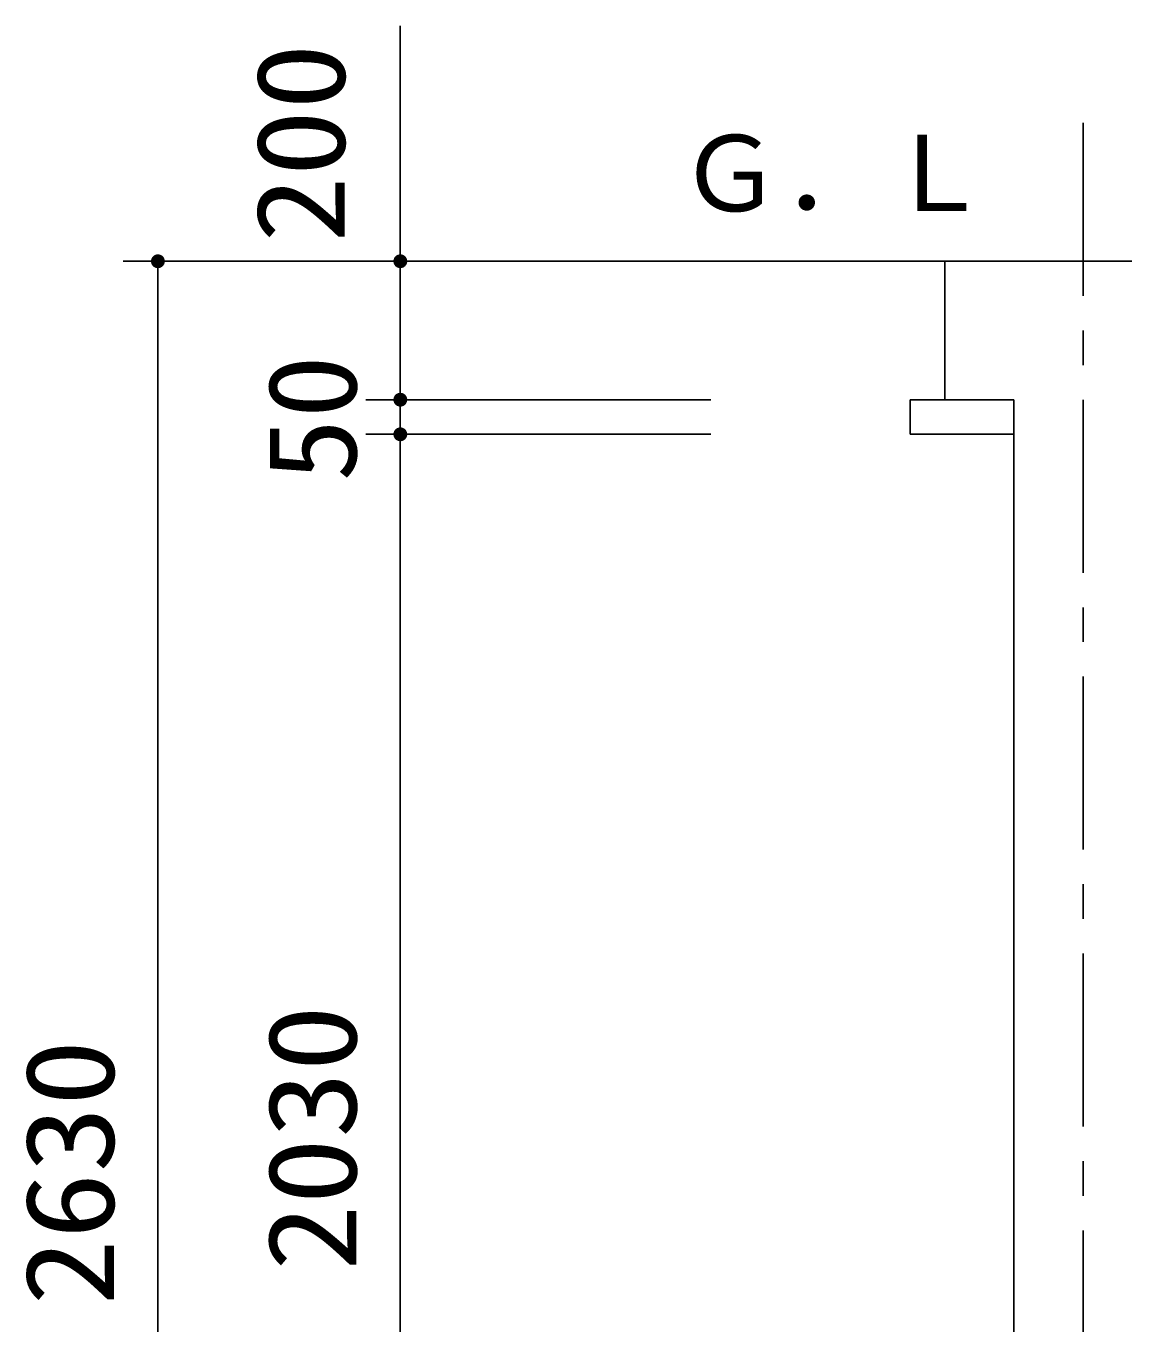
# Model space of a CAD drawing. Units: millimetres, scale not verified. Extents: x -14850 to 14850, y -10500 to 10500.
# Drawn here: x -3463 to -1879, y -4877 to -3003 of the extents above; entities that cross this region are included whole.
import ezdxf
from ezdxf.enums import TextEntityAlignment as Align

# ---------------------------------------------------------------- set-up
doc = ezdxf.new("R2010")
doc.units = ezdxf.units.MM
doc.header["$LTSCALE"] = 50
doc.linetypes.add('CHAIN1', pattern=[8, 5, -1, 1, -1])
doc.layers.add('0-0_機器', color=3, linetype='Continuous', lineweight=25)
doc.layers.add('0-5_製作', color=5, linetype='Continuous', lineweight=25)
doc.styles.add('ＭＳ ゴシック', font='')
doc.styles.get('ＭＳ ゴシック').set_extended_font_data('MS Gothic')

msp = doc.modelspace()

# ---------------------------------------------------------------- linework, layer by layer
at = {"layer": '0-0_機器', "color": 2, "linetype": 'CHAIN1'}
msp.add_line((-1936.81, -3143.07), (-1936.81, -6173.07), dxfattribs=at)
at = {"layer": '0-0_機器', "color": 2}
for p, q in [((-2474.64, -3343.07), (559.04, -3343.07)), ((-2136.81, -3343.07), (-2136.81, -3543.07)), ((-2186.81, -3543.07), (-2186.81, -3593.07)), ((-2186.81, -3543.07), (-2036.81, -3543.07)), ((-2036.81, -3543.07), (-2036.81, -5623.07)), ((-2186.81, -3593.07), (-2036.81, -3593.07))]:
    msp.add_line(p, q, dxfattribs=at)
at = {"layer": '0-5_製作', "color": 2}
for p, q in [((-2922.82, -3343.07), (-2922.82, -3003.14)), ((-3322.82, -3343.07), (-2474.64, -3343.07)), ((-3272.82, -3343.07), (-3272.82, -5973.07)), ((-2922.82, -3343.07), (-2922.82, -3543.07)), ((-2972.82, -3543.07), (-2474.64, -3543.07)), ((-2922.82, -3543.07), (-2922.82, -3593.07)), ((-2972.82, -3593.07), (-2474.64, -3593.07)), ((-2972.82, -3593.07), (-2474.64, -3593.07)), ((-2922.82, -3593.07), (-2922.82, -5623.07))]:
    msp.add_line(p, q, dxfattribs=at)
at = {"layer": '0-5_製作'}
for points in [[(-3279.67, -3335.78), (-3272.82, -3333.07), (-3272.82, -3343.07)], [(-3278.7, -3334.98), (-3272.82, -3333.07), (-3279.67, -3335.78)], [(-3277.64, -3334.31), (-3272.82, -3333.07), (-3278.7, -3334.98)], [(-3276.5, -3333.77), (-3272.82, -3333.07), (-3277.64, -3334.31)], [(-3275.31, -3333.38), (-3272.82, -3333.07), (-3276.5, -3333.77)], [(-3274.08, -3333.15), (-3272.82, -3333.07), (-3275.31, -3333.38)], [(-3272.82, -3333.07), (-3262.82, -3343.07), (-3272.82, -3343.07)], [(-3272.82, -3333.07), (-3262.9, -3341.82), (-3262.82, -3343.07)], [(-3272.19, -3333.09), (-3262.9, -3341.82), (-3272.82, -3333.07)], [(-3270.95, -3333.25), (-3262.9, -3341.82), (-3272.19, -3333.09)], [(-3270.95, -3333.25), (-3263.14, -3340.58), (-3262.9, -3341.82)], [(-3269.73, -3333.56), (-3263.14, -3340.58), (-3270.95, -3333.25)], [(-3269.73, -3333.56), (-3263.53, -3339.39), (-3263.14, -3340.58)], [(-3268.57, -3334.02), (-3263.53, -3339.39), (-3269.73, -3333.56)], [(-3268.57, -3334.02), (-3264.06, -3338.25), (-3263.53, -3339.39)], [(-3267.46, -3334.63), (-3264.06, -3338.25), (-3268.57, -3334.02)], [(-3267.46, -3334.63), (-3264.73, -3337.19), (-3264.06, -3338.25)], [(-3266.45, -3335.36), (-3264.73, -3337.19), (-3267.46, -3334.63)], [(-3266.45, -3335.36), (-3265.53, -3336.22), (-3264.73, -3337.19)], [(-2929.67, -3335.78), (-2922.82, -3333.07), (-2922.82, -3343.07)], [(-2928.7, -3334.98), (-2922.82, -3333.07), (-2929.67, -3335.78)], [(-2927.64, -3334.31), (-2922.82, -3333.07), (-2928.7, -3334.98)], [(-2926.5, -3333.77), (-2922.82, -3333.07), (-2927.64, -3334.31)], [(-2925.31, -3333.38), (-2922.82, -3333.07), (-2926.5, -3333.77)], [(-2924.08, -3333.15), (-2922.82, -3333.07), (-2925.31, -3333.38)], [(-2922.82, -3333.07), (-2912.82, -3343.07), (-2922.82, -3343.07)], [(-2922.82, -3333.07), (-2912.9, -3341.82), (-2912.82, -3343.07)], [(-2922.82, -3333.07), (-2913.14, -3340.58), (-2912.9, -3341.82)], [(-2922.19, -3333.09), (-2913.14, -3340.58), (-2922.82, -3333.07)], [(-2920.95, -3333.25), (-2913.14, -3340.58), (-2922.19, -3333.09)], [(-2920.95, -3333.25), (-2913.53, -3339.39), (-2913.14, -3340.58)], [(-2919.73, -3333.56), (-2913.53, -3339.39), (-2920.95, -3333.25)], [(-2919.73, -3333.56), (-2914.06, -3338.25), (-2913.53, -3339.39)], [(-2918.57, -3334.02), (-2914.06, -3338.25), (-2919.73, -3333.56)], [(-2918.57, -3334.02), (-2914.73, -3337.19), (-2914.06, -3338.25)], [(-2917.46, -3334.63), (-2914.73, -3337.19), (-2918.57, -3334.02)], [(-2917.46, -3334.63), (-2915.53, -3336.22), (-2914.73, -3337.19)], [(-2916.45, -3335.36), (-2915.53, -3336.22), (-2917.46, -3334.63)], [(-3282.8, -3342.44), (-3272.82, -3343.07), (-3282.82, -3343.07)], [(-3282.82, -3343.07), (-3273.45, -3353.05), (-3282.74, -3344.32)], [(-3282.82, -3343.07), (-3272.82, -3353.07), (-3273.45, -3353.05)], [(-3282.82, -3343.07), (-3272.82, -3343.07), (-3272.82, -3353.07)], [(-3282.65, -3341.2), (-3272.82, -3343.07), (-3282.8, -3342.44)], [(-3282.74, -3344.32), (-3274.7, -3352.89), (-3282.51, -3345.56)], [(-3282.74, -3344.32), (-3273.45, -3353.05), (-3274.7, -3352.89)], [(-3282.33, -3339.98), (-3272.82, -3343.07), (-3282.65, -3341.2)], [(-3282.51, -3345.56), (-3275.91, -3352.58), (-3282.12, -3346.75)], [(-3282.51, -3345.56), (-3274.7, -3352.89), (-3275.91, -3352.58)], [(-3281.87, -3338.81), (-3272.82, -3343.07), (-3282.33, -3339.98)], [(-3282.12, -3346.75), (-3277.08, -3352.12), (-3281.59, -3347.89)], [(-3282.12, -3346.75), (-3275.91, -3352.58), (-3277.08, -3352.12)], [(-3281.27, -3337.71), (-3272.82, -3343.07), (-3281.87, -3338.81)], [(-3281.59, -3347.89), (-3278.18, -3351.51), (-3280.91, -3348.95)], [(-3281.59, -3347.89), (-3277.08, -3352.12), (-3278.18, -3351.51)], [(-3280.53, -3336.7), (-3272.82, -3343.07), (-3281.27, -3337.71)], [(-3280.91, -3348.95), (-3279.2, -3350.78), (-3280.11, -3349.92)], [(-3280.91, -3348.95), (-3278.18, -3351.51), (-3279.2, -3350.78)], [(-3279.67, -3335.78), (-3272.82, -3343.07), (-3280.53, -3336.7)], [(-3272.82, -3343.07), (-3271.57, -3352.99), (-3272.82, -3353.07)], [(-3272.82, -3343.07), (-3270.34, -3352.76), (-3271.57, -3352.99)], [(-3272.82, -3343.07), (-3269.14, -3352.37), (-3270.34, -3352.76)], [(-3272.82, -3343.07), (-3268.01, -3351.83), (-3269.14, -3352.37)], [(-3272.82, -3343.07), (-3266.94, -3351.16), (-3268.01, -3351.83)], [(-3272.82, -3343.07), (-3265.98, -3350.36), (-3266.94, -3351.16)], [(-3272.82, -3343.07), (-3265.12, -3349.44), (-3265.98, -3350.36)], [(-3262.82, -3343.07), (-3265.12, -3349.44), (-3272.82, -3343.07)], [(-3262.82, -3343.07), (-3264.38, -3348.43), (-3265.12, -3349.44)], [(-3262.82, -3343.07), (-3263.77, -3347.33), (-3264.38, -3348.43)], [(-3262.82, -3343.07), (-3263.31, -3346.16), (-3263.77, -3347.33)], [(-3262.82, -3343.07), (-3263, -3344.94), (-3263.31, -3346.16)], [(-3262.82, -3343.07), (-3262.84, -3343.7), (-3263, -3344.94)], [(-2932.8, -3342.44), (-2922.82, -3343.07), (-2932.82, -3343.07)], [(-2932.82, -3343.07), (-2922.82, -3343.07), (-2932.74, -3344.32)], [(-2932.65, -3341.2), (-2922.82, -3343.07), (-2932.8, -3342.44)], [(-2932.74, -3344.32), (-2922.82, -3343.07), (-2922.82, -3353.07)], [(-2932.74, -3344.32), (-2923.45, -3353.05), (-2932.51, -3345.56)], [(-2932.74, -3344.32), (-2922.82, -3353.07), (-2923.45, -3353.05)], [(-2932.33, -3339.98), (-2922.82, -3343.07), (-2932.65, -3341.2)], [(-2932.51, -3345.56), (-2924.7, -3352.89), (-2932.12, -3346.75)], [(-2932.51, -3345.56), (-2923.45, -3353.05), (-2924.7, -3352.89)], [(-2931.87, -3338.81), (-2922.82, -3343.07), (-2932.33, -3339.98)], [(-2932.12, -3346.75), (-2925.91, -3352.58), (-2931.59, -3347.89)], [(-2932.12, -3346.75), (-2924.7, -3352.89), (-2925.91, -3352.58)], [(-2931.27, -3337.71), (-2922.82, -3343.07), (-2931.87, -3338.81)], [(-2931.59, -3347.89), (-2927.08, -3352.12), (-2930.91, -3348.95)], [(-2931.59, -3347.89), (-2925.91, -3352.58), (-2927.08, -3352.12)], [(-2930.53, -3336.7), (-2922.82, -3343.07), (-2931.27, -3337.71)], [(-2930.91, -3348.95), (-2928.18, -3351.51), (-2930.11, -3349.92)], [(-2930.91, -3348.95), (-2927.08, -3352.12), (-2928.18, -3351.51)], [(-2929.67, -3335.78), (-2922.82, -3343.07), (-2930.53, -3336.7)], [(-2930.11, -3349.92), (-2928.18, -3351.51), (-2929.2, -3350.78)], [(-2922.82, -3343.07), (-2921.57, -3352.99), (-2922.82, -3353.07)], [(-2922.82, -3343.07), (-2920.34, -3352.76), (-2921.57, -3352.99)], [(-2922.82, -3343.07), (-2919.14, -3352.37), (-2920.34, -3352.76)], [(-2922.82, -3343.07), (-2918.01, -3351.83), (-2919.14, -3352.37)], [(-2922.82, -3343.07), (-2916.94, -3351.16), (-2918.01, -3351.83)], [(-2922.82, -3343.07), (-2915.98, -3350.36), (-2916.94, -3351.16)], [(-2922.82, -3343.07), (-2915.12, -3349.44), (-2915.98, -3350.36)], [(-2912.82, -3343.07), (-2915.12, -3349.44), (-2922.82, -3343.07)], [(-2912.82, -3343.07), (-2914.38, -3348.43), (-2915.12, -3349.44)], [(-2912.82, -3343.07), (-2913.77, -3347.33), (-2914.38, -3348.43)], [(-2912.82, -3343.07), (-2913.31, -3346.16), (-2913.77, -3347.33)], [(-2912.82, -3343.07), (-2913, -3344.94), (-2913.31, -3346.16)], [(-2912.82, -3343.07), (-2912.84, -3343.7), (-2913, -3344.94)], [(-2932.65, -3541.2), (-2922.82, -3543.07), (-2932.8, -3542.44)], [(-2932.33, -3539.98), (-2922.82, -3543.07), (-2932.65, -3541.2)], [(-2931.87, -3538.81), (-2922.82, -3543.07), (-2932.33, -3539.98)], [(-2931.27, -3537.71), (-2922.82, -3543.07), (-2931.87, -3538.81)], [(-2930.53, -3536.7), (-2922.82, -3543.07), (-2931.27, -3537.71)], [(-2930.53, -3536.7), (-2922.82, -3533.07), (-2922.82, -3543.07)], [(-2929.67, -3535.78), (-2922.82, -3533.07), (-2930.53, -3536.7)], [(-2928.7, -3534.98), (-2922.82, -3533.07), (-2929.67, -3535.78)], [(-2927.64, -3534.31), (-2922.82, -3533.07), (-2928.7, -3534.98)], [(-2926.5, -3533.77), (-2922.82, -3533.07), (-2927.64, -3534.31)], [(-2925.31, -3533.38), (-2922.82, -3533.07), (-2926.5, -3533.77)], [(-2924.08, -3533.15), (-2922.82, -3533.07), (-2925.31, -3533.38)], [(-2922.82, -3533.07), (-2912.82, -3543.07), (-2922.82, -3543.07)], [(-2922.82, -3533.07), (-2912.9, -3541.82), (-2912.82, -3543.07)], [(-2922.82, -3533.07), (-2913.14, -3540.58), (-2912.9, -3541.82)], [(-2922.19, -3533.09), (-2913.14, -3540.58), (-2922.82, -3533.07)], [(-2922.19, -3533.09), (-2913.53, -3539.39), (-2913.14, -3540.58)], [(-2920.95, -3533.25), (-2913.53, -3539.39), (-2922.19, -3533.09)], [(-2920.95, -3533.25), (-2914.06, -3538.25), (-2913.53, -3539.39)], [(-2919.73, -3533.56), (-2914.06, -3538.25), (-2920.95, -3533.25)], [(-2919.73, -3533.56), (-2914.73, -3537.19), (-2914.06, -3538.25)], [(-2918.57, -3534.02), (-2914.73, -3537.19), (-2919.73, -3533.56)], [(-2918.57, -3534.02), (-2915.53, -3536.22), (-2914.73, -3537.19)], [(-2917.46, -3534.63), (-2915.53, -3536.22), (-2918.57, -3534.02)], [(-2917.46, -3534.63), (-2916.45, -3535.36), (-2915.53, -3536.22)], [(-2932.8, -3542.44), (-2922.82, -3543.07), (-2932.82, -3543.07)], [(-2932.82, -3543.07), (-2922.82, -3543.07), (-2932.74, -3544.32)], [(-2932.74, -3544.32), (-2922.82, -3543.07), (-2922.82, -3553.07)], [(-2932.74, -3544.32), (-2922.82, -3553.07), (-2932.51, -3545.56)], [(-2932.51, -3545.56), (-2923.45, -3553.05), (-2932.12, -3546.75)], [(-2932.51, -3545.56), (-2922.82, -3553.07), (-2923.45, -3553.05)], [(-2932.12, -3546.75), (-2924.7, -3552.89), (-2931.59, -3547.89)], [(-2932.12, -3546.75), (-2923.45, -3553.05), (-2924.7, -3552.89)], [(-2931.59, -3547.89), (-2925.91, -3552.58), (-2930.91, -3548.95)], [(-2931.59, -3547.89), (-2924.7, -3552.89), (-2925.91, -3552.58)], [(-2930.91, -3548.95), (-2927.08, -3552.12), (-2930.11, -3549.92)], [(-2930.91, -3548.95), (-2925.91, -3552.58), (-2927.08, -3552.12)], [(-2930.11, -3549.92), (-2928.18, -3551.51), (-2929.2, -3550.77)], [(-2930.11, -3549.92), (-2927.08, -3552.12), (-2928.18, -3551.51)], [(-2922.82, -3543.07), (-2921.57, -3552.99), (-2922.82, -3553.07)], [(-2922.82, -3543.07), (-2920.34, -3552.76), (-2921.57, -3552.99)], [(-2922.82, -3543.07), (-2919.14, -3552.37), (-2920.34, -3552.76)], [(-2922.82, -3543.07), (-2918.01, -3551.83), (-2919.14, -3552.37)], [(-2922.82, -3543.07), (-2916.94, -3551.16), (-2918.01, -3551.83)], [(-2922.82, -3543.07), (-2915.98, -3550.36), (-2916.94, -3551.16)], [(-2922.82, -3543.07), (-2915.12, -3549.44), (-2915.98, -3550.36)], [(-2922.82, -3543.07), (-2914.38, -3548.43), (-2915.12, -3549.44)], [(-2912.82, -3543.07), (-2914.38, -3548.43), (-2922.82, -3543.07)], [(-2912.82, -3543.07), (-2913.77, -3547.33), (-2914.38, -3548.43)], [(-2912.82, -3543.07), (-2913.31, -3546.16), (-2913.77, -3547.33)], [(-2912.82, -3543.07), (-2913, -3544.94), (-2913.31, -3546.16)], [(-2912.82, -3543.07), (-2912.84, -3543.7), (-2913, -3544.94)], [(-2932.8, -3592.44), (-2922.82, -3593.07), (-2932.82, -3593.07)], [(-2932.8, -3592.44), (-2922.82, -3593.07), (-2932.82, -3593.07)], [(-2932.82, -3593.07), (-2922.82, -3593.07), (-2932.74, -3594.32)], [(-2932.82, -3593.07), (-2922.82, -3593.07), (-2932.74, -3594.32)], [(-2932.65, -3591.2), (-2922.82, -3593.07), (-2932.8, -3592.44)], [(-2932.65, -3591.2), (-2922.82, -3593.07), (-2932.8, -3592.44)], [(-2932.74, -3594.32), (-2922.82, -3593.07), (-2922.82, -3603.07)], [(-2932.74, -3594.32), (-2922.82, -3593.07), (-2922.82, -3603.07)], [(-2932.74, -3594.32), (-2922.82, -3603.07), (-2932.51, -3595.56)], [(-2932.74, -3594.32), (-2922.82, -3603.07), (-2932.51, -3595.56)], [(-2932.33, -3589.98), (-2922.82, -3593.07), (-2932.65, -3591.2)], [(-2932.33, -3589.98), (-2922.82, -3593.07), (-2932.65, -3591.2)], [(-2932.51, -3595.56), (-2923.45, -3603.05), (-2932.12, -3596.75)], [(-2932.51, -3595.56), (-2922.82, -3603.07), (-2923.45, -3603.05)], [(-2932.51, -3595.56), (-2923.45, -3603.05), (-2932.12, -3596.75)], [(-2932.51, -3595.56), (-2922.82, -3603.07), (-2923.45, -3603.05)], [(-2931.87, -3588.81), (-2922.82, -3593.07), (-2932.33, -3589.98)], [(-2931.87, -3588.81), (-2922.82, -3593.07), (-2932.33, -3589.98)], [(-2932.12, -3596.75), (-2924.7, -3602.89), (-2931.59, -3597.89)], [(-2932.12, -3596.75), (-2923.45, -3603.05), (-2924.7, -3602.89)], [(-2932.12, -3596.75), (-2924.7, -3602.89), (-2931.59, -3597.89)], [(-2932.12, -3596.75), (-2923.45, -3603.05), (-2924.7, -3602.89)], [(-2931.27, -3587.71), (-2922.82, -3593.07), (-2931.87, -3588.81)], [(-2931.27, -3587.71), (-2922.82, -3593.07), (-2931.87, -3588.81)], [(-2930.53, -3586.7), (-2922.82, -3593.07), (-2931.27, -3587.71)], [(-2930.53, -3586.7), (-2922.82, -3593.07), (-2931.27, -3587.71)], [(-2930.53, -3586.7), (-2922.82, -3583.07), (-2922.82, -3593.07)], [(-2929.67, -3585.78), (-2922.82, -3583.07), (-2930.53, -3586.7)], [(-2930.53, -3586.7), (-2922.82, -3583.07), (-2922.82, -3593.07)], [(-2929.67, -3585.78), (-2922.82, -3583.07), (-2930.53, -3586.7)], [(-2928.7, -3584.98), (-2922.82, -3583.07), (-2929.67, -3585.78)], [(-2928.7, -3584.98), (-2922.82, -3583.07), (-2929.67, -3585.78)], [(-2927.64, -3584.31), (-2922.82, -3583.07), (-2928.7, -3584.98)], [(-2927.64, -3584.31), (-2922.82, -3583.07), (-2928.7, -3584.98)], [(-2926.5, -3583.77), (-2922.82, -3583.07), (-2927.64, -3584.31)], [(-2926.5, -3583.77), (-2922.82, -3583.07), (-2927.64, -3584.31)], [(-2925.31, -3583.38), (-2922.82, -3583.07), (-2926.5, -3583.77)], [(-2925.31, -3583.38), (-2922.82, -3583.07), (-2926.5, -3583.77)], [(-2924.08, -3583.15), (-2922.82, -3583.07), (-2925.31, -3583.38)], [(-2924.08, -3583.15), (-2922.82, -3583.07), (-2925.31, -3583.38)], [(-2922.82, -3583.07), (-2912.82, -3593.07), (-2922.82, -3593.07)], [(-2922.82, -3583.07), (-2912.9, -3591.82), (-2912.82, -3593.07)], [(-2922.82, -3583.07), (-2913.14, -3590.58), (-2912.9, -3591.82)], [(-2922.19, -3583.09), (-2913.14, -3590.58), (-2922.82, -3583.07)], [(-2922.82, -3583.07), (-2912.82, -3593.07), (-2922.82, -3593.07)], [(-2922.82, -3583.07), (-2912.9, -3591.82), (-2912.82, -3593.07)], [(-2922.82, -3583.07), (-2913.14, -3590.58), (-2912.9, -3591.82)], [(-2922.19, -3583.09), (-2913.14, -3590.58), (-2922.82, -3583.07)], [(-2922.82, -3593.07), (-2921.57, -3602.99), (-2922.82, -3603.07)], [(-2922.82, -3593.07), (-2920.34, -3602.76), (-2921.57, -3602.99)], [(-2922.82, -3593.07), (-2919.14, -3602.37), (-2920.34, -3602.76)], [(-2922.82, -3593.07), (-2918.01, -3601.83), (-2919.14, -3602.37)], [(-2922.82, -3593.07), (-2916.94, -3601.16), (-2918.01, -3601.83)], [(-2922.82, -3593.07), (-2915.98, -3600.36), (-2916.94, -3601.16)], [(-2922.82, -3593.07), (-2915.12, -3599.44), (-2915.98, -3600.36)], [(-2922.82, -3593.07), (-2914.38, -3598.43), (-2915.12, -3599.44)], [(-2912.82, -3593.07), (-2914.38, -3598.43), (-2922.82, -3593.07)], [(-2922.82, -3593.07), (-2921.57, -3602.99), (-2922.82, -3603.07)], [(-2922.82, -3593.07), (-2920.34, -3602.76), (-2921.57, -3602.99)], [(-2922.82, -3593.07), (-2919.14, -3602.37), (-2920.34, -3602.76)], [(-2922.82, -3593.07), (-2918.01, -3601.83), (-2919.14, -3602.37)], [(-2922.82, -3593.07), (-2916.94, -3601.16), (-2918.01, -3601.83)], [(-2922.82, -3593.07), (-2915.98, -3600.36), (-2916.94, -3601.16)], [(-2922.82, -3593.07), (-2915.12, -3599.44), (-2915.98, -3600.36)], [(-2922.82, -3593.07), (-2914.38, -3598.43), (-2915.12, -3599.44)], [(-2912.82, -3593.07), (-2914.38, -3598.43), (-2922.82, -3593.07)], [(-2922.19, -3583.09), (-2913.53, -3589.39), (-2913.14, -3590.58)], [(-2920.95, -3583.25), (-2913.53, -3589.39), (-2922.19, -3583.09)], [(-2922.19, -3583.09), (-2913.53, -3589.39), (-2913.14, -3590.58)], [(-2920.95, -3583.25), (-2913.53, -3589.39), (-2922.19, -3583.09)], [(-2920.95, -3583.25), (-2914.06, -3588.25), (-2913.53, -3589.39)], [(-2919.73, -3583.56), (-2914.06, -3588.25), (-2920.95, -3583.25)], [(-2920.95, -3583.25), (-2914.06, -3588.25), (-2913.53, -3589.39)], [(-2919.73, -3583.56), (-2914.06, -3588.25), (-2920.95, -3583.25)], [(-2919.73, -3583.56), (-2914.73, -3587.19), (-2914.06, -3588.25)], [(-2918.57, -3584.02), (-2914.73, -3587.19), (-2919.73, -3583.56)], [(-2919.73, -3583.56), (-2914.73, -3587.19), (-2914.06, -3588.25)], [(-2918.57, -3584.02), (-2914.73, -3587.19), (-2919.73, -3583.56)], [(-2918.57, -3584.02), (-2915.53, -3586.22), (-2914.73, -3587.19)], [(-2917.46, -3584.63), (-2915.53, -3586.22), (-2918.57, -3584.02)], [(-2918.57, -3584.02), (-2915.53, -3586.22), (-2914.73, -3587.19)], [(-2917.46, -3584.63), (-2915.53, -3586.22), (-2918.57, -3584.02)], [(-2917.46, -3584.63), (-2916.45, -3585.36), (-2915.53, -3586.22)], [(-2917.46, -3584.63), (-2916.45, -3585.36), (-2915.53, -3586.22)], [(-2912.82, -3593.07), (-2913.77, -3597.33), (-2914.38, -3598.43)], [(-2912.82, -3593.07), (-2913.77, -3597.33), (-2914.38, -3598.43)], [(-2912.82, -3593.07), (-2913.31, -3596.16), (-2913.77, -3597.33)], [(-2912.82, -3593.07), (-2913.31, -3596.16), (-2913.77, -3597.33)], [(-2912.82, -3593.07), (-2913, -3594.94), (-2913.31, -3596.16)], [(-2912.82, -3593.07), (-2913, -3594.94), (-2913.31, -3596.16)], [(-2912.82, -3593.07), (-2912.84, -3593.7), (-2913, -3594.94)], [(-2912.82, -3593.07), (-2912.84, -3593.7), (-2913, -3594.94)], [(-2931.59, -3597.89), (-2925.91, -3602.58), (-2930.91, -3598.95)], [(-2931.59, -3597.89), (-2924.7, -3602.89), (-2925.91, -3602.58)], [(-2931.59, -3597.89), (-2925.91, -3602.58), (-2930.91, -3598.95)], [(-2931.59, -3597.89), (-2924.7, -3602.89), (-2925.91, -3602.58)], [(-2930.91, -3598.95), (-2927.08, -3602.12), (-2930.11, -3599.92)], [(-2930.91, -3598.95), (-2925.91, -3602.58), (-2927.08, -3602.12)], [(-2930.91, -3598.95), (-2927.08, -3602.12), (-2930.11, -3599.92)], [(-2930.91, -3598.95), (-2925.91, -3602.58), (-2927.08, -3602.12)], [(-2930.11, -3599.92), (-2928.18, -3601.51), (-2929.2, -3600.77)], [(-2930.11, -3599.92), (-2927.08, -3602.12), (-2928.18, -3601.51)], [(-2930.11, -3599.92), (-2928.18, -3601.51), (-2929.2, -3600.77)], [(-2930.11, -3599.92), (-2927.08, -3602.12), (-2928.18, -3601.51)]]:
    msp.add_solid(points, dxfattribs=at)

# ---------------------------------------------------------------- texts
at = {"layer": '0-0_機器', "color": 4, "style": 'ＭＳ ゴシック'}
msp.add_text('Ｇ．Ｌ', height=110, rotation=0.002, dxfattribs=at).set_placement((-2521.86, -3303.66), align=Align.BOTTOM_LEFT)
at = {"layer": '0-5_製作', "color": 4, "style": 'ＭＳ ゴシック'}
for s, width, p in [('200', 1.1, (-2964.44, -3316.53)), ('50', 1.05, (-2947.82, -3661.82)), ('2030', 1.1, (-2947.82, -4801.82)), ('2630', 1.1, (-3297.82, -4851.82))]:
    msp.add_text(s, height=128.4, rotation=90, dxfattribs=dict(at, width=width)).set_placement(p, align=Align.BOTTOM_LEFT)

doc.saveas('drawing.dxf')
